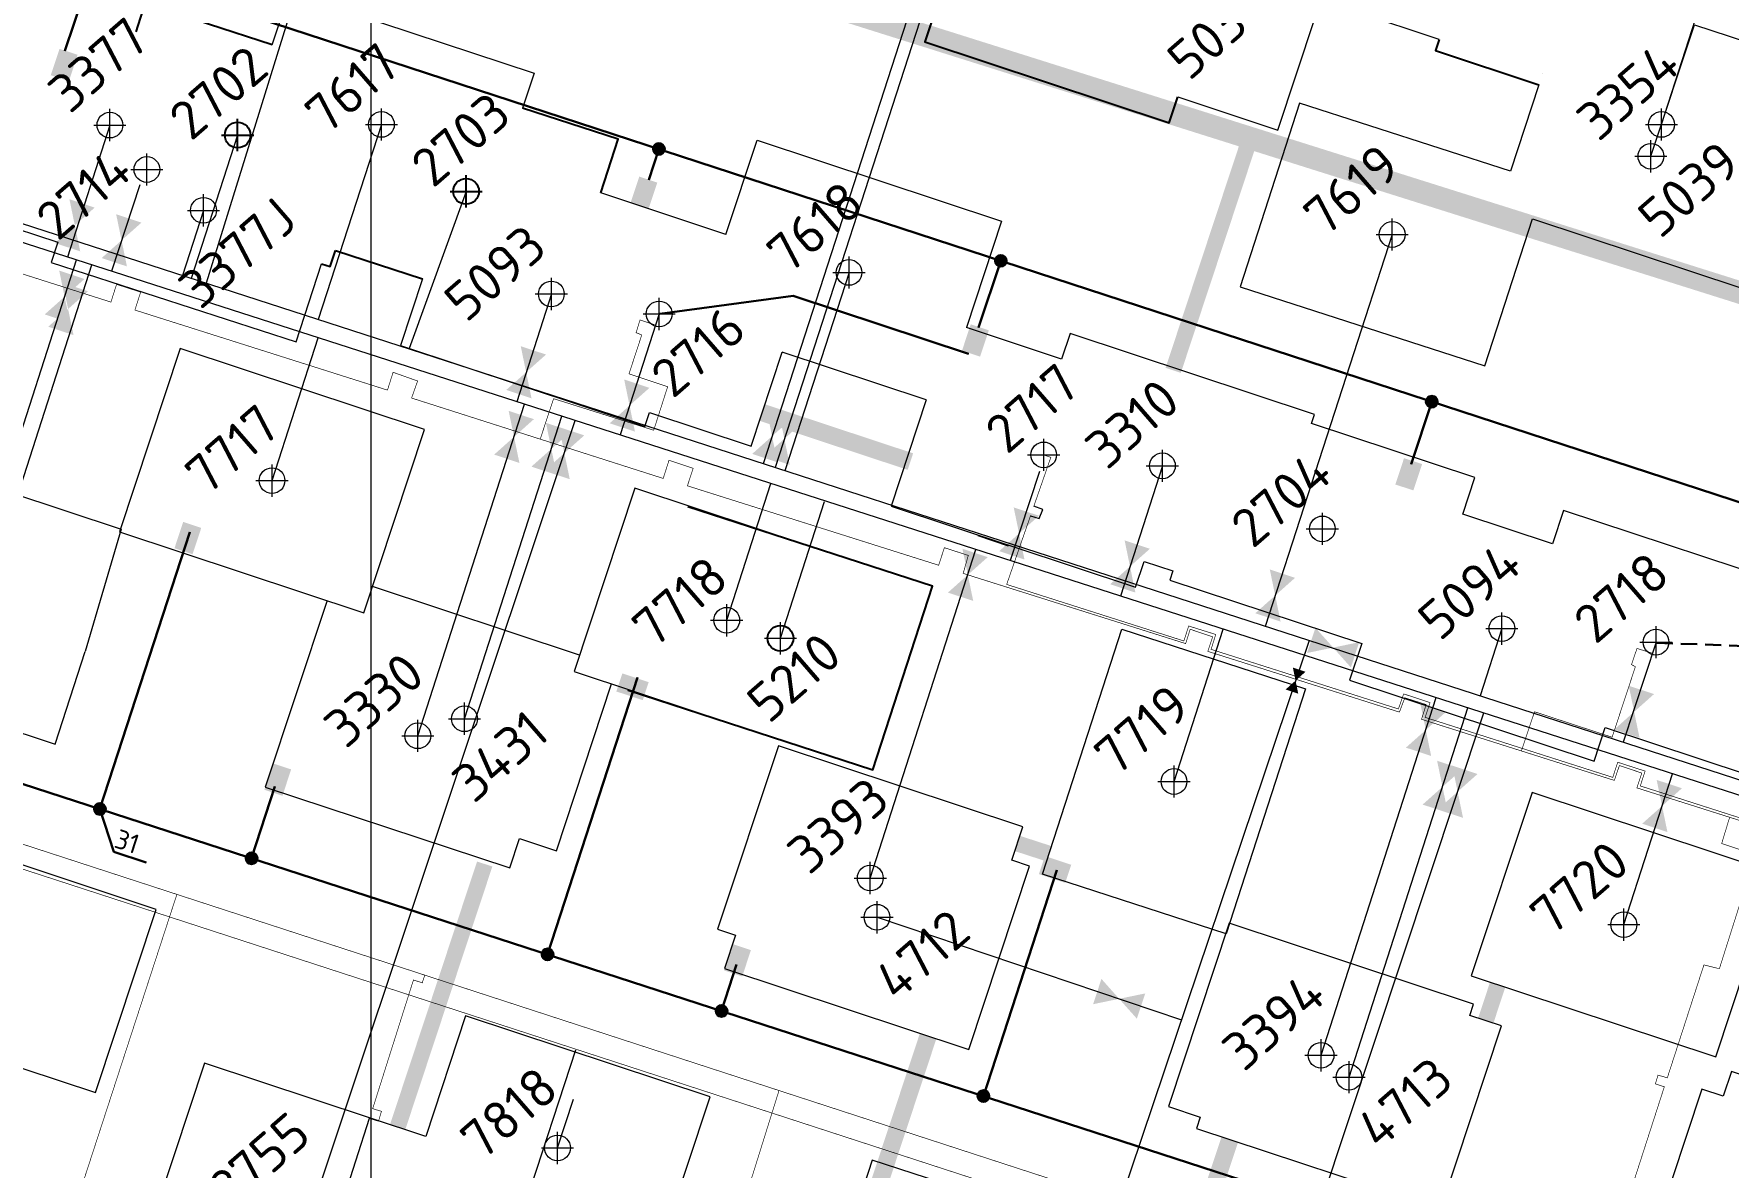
# Model space of a CAD drawing. Header units: millimetres. Extents: x 519 to 9564855, y -810 to 5021775.
# Drawn here: x 9540897 to 9541423, y 4997138 to 4997490 of the extents above; entities that cross this region are included whole.
import ezdxf

# ---------------------------------------------------------------- set-up
doc = ezdxf.new("R2010")
doc.units = ezdxf.units.MM
doc.header["$LTSCALE"] = 2
doc.header["$MEASUREMENT"] = 0
doc.header["$PDMODE"] = 2
doc.header["$PDSIZE"] = 5
doc.linetypes.add('92051501$0$DASHED', pattern=[0.75, 0.5, -0.25])
doc.linetypes.add('Punctir', pattern=[0.32, 0.16, -0.16])
for name, color, linetype, lineweight in [('200 скв. на 2010 год', 61, 'Continuous', 0), ('WELLS(drilled after 2000y)', 6, 'Continuous', 40), ('Скважины на 2022 год', 60, 'Continuous', 13), ('Электро', 1, 'Continuous', 30), ('Электроснаб', 1, 'Continuous', 18), ('Электроснабжене', 1, 'Continuous', 18)]:
    doc.layers.add(name, color=color, linetype=linetype, lineweight=lineweight)
for name, color, linetype in [('42 доп. скв. на 2009 год', 96, 'Continuous'), ('Existing roads', 41, 'Continuous'), ('GRID_PULKOVO', 7, 'Continuous'), ('new 100 wells', 131, 'Continuous'), ('OilColl&Flowlines', 3, 'Continuous'), ('Stage 12 wells.Text&Frame', 52, 'Continuous'), ('Stage8 wlls text', 7, 'Continuous'), ('Wels of 13phase', 200, 'Continuous'), ('Скважины  2018 года', 7, 'Continuous'), ('Скважины 2017г', 221, 'Continuous'), ('Скважины 2019г.', 241, 'Continuous'), ('Скважины на 2015 год', 7, 'Continuous'), ('Скважины на 2016 год.', 40, 'Continuous'), ('Скважины на 2025 год _ОСМОТР', 5, 'Continuous'), ('утвержд. 2016', 40, 'Continuous')]:
    doc.layers.add(name, color=color, linetype=linetype)
doc.styles.add('Elect', font='isocpeur.ttf')
doc.styles.get("Standard").update_dxf_attribs({"font": 'isocpeur.ttf', "width": 0.5})

msp = doc.modelspace()

# ---------------------------------------------------------------- hatches: boundary and pattern name
at = {"layer": 'Электро'}
for points in [[(9540901.94403, 4997477.10445), (9540907.55626, 4997475.24747), (9540910.26349, 4997483.42933), (9540904.65126, 4997485.28631)], [(9541185.12184, 4997391.49167), (9541190.73408, 4997389.63468), (9541193.44131, 4997397.81654), (9541187.82907, 4997399.67353)], [(9541319.78656, 4997349.90421), (9541325.39879, 4997348.04723), (9541328.10602, 4997356.22909), (9541322.49379, 4997358.08607)], [(9540940.37613, 4997330.08062), (9540945.98836, 4997328.22364), (9540948.69559, 4997336.40549), (9540943.08335, 4997338.26248)], [(9541085.89315, 4997282.86201), (9541087.75013, 4997288.47424), (9541079.56828, 4997291.18147), (9541077.71129, 4997285.56924)], [(9540968.32069, 4997255.03078), (9540973.93292, 4997253.17379), (9540976.64015, 4997261.35565), (9540971.02792, 4997263.21264)], [(9541217.20528, 4997226.08934), (9541219.06226, 4997231.70157), (9541210.8804, 4997234.4088), (9541209.02342, 4997228.79657)], [(9541111.20062, 4997198.8638), (9541116.81285, 4997197.00682), (9541119.52008, 4997205.18868), (9541113.90785, 4997207.04566)]]:
    msp.add_hatch(color=256, dxfattribs=at).paths.add_polyline_path(points)
h = msp.add_hatch(color=256, dxfattribs=at)
edge = h.paths.add_edge_path()
edge.add_arc((9541090.91227, 4997454.15808), 1.80448, 0, 360)
at = {"layer": 'Электро', "ltscale": 25}
msp.add_hatch(color=256, dxfattribs=at).paths.add_polyline_path([(9541082.10298, 4997437.39944), (9541087.71521, 4997435.54245), (9541090.42244, 4997443.72431), (9541084.81021, 4997445.5813)])
at = {"layer": 'Электро'}
h = msp.add_hatch(color=256, dxfattribs=at)
edge = h.paths.add_edge_path()
edge.add_arc((9541197.17639, 4997419.41218), 1.80448, 0, 360)
h = msp.add_hatch(color=256, dxfattribs=at)
edge = h.paths.add_edge_path()
edge.add_arc((9541331.10763, 4997375.61977), 1.80448, 0, 360)
h = msp.add_hatch(color=256, dxfattribs=at)
edge = h.paths.add_edge_path()
edge.add_arc((9540917.1944, 4997249.05306), 1.80448, 0, 360)
h = msp.add_hatch(color=256, dxfattribs=at)
edge = h.paths.add_edge_path()
edge.add_arc((9540964.33809, 4997233.73515), 1.80448, 0, 360)
h = msp.add_hatch(color=256, dxfattribs=at)
edge = h.paths.add_edge_path()
edge.add_arc((9541056.31703, 4997203.84938), 1.80448, 0, 360)
h = msp.add_hatch(color=256, dxfattribs=at)
edge = h.paths.add_edge_path()
edge.add_arc((9541110.38375, 4997186.28204), 1.80448, 0, 360)
h = msp.add_hatch(color=256, dxfattribs=at)
edge = h.paths.add_edge_path()
edge.add_arc((9541191.77504, 4997159.83641), 1.80448, 0, 360)
at = {"layer": 'Электроснаб', "lineweight": 0}
for points in [[(9540901.94403, 4997477.10445), (9540907.55626, 4997475.24747), (9540910.26349, 4997483.42933), (9540904.65126, 4997485.28631)], [(9541185.12184, 4997391.49167), (9541190.73408, 4997389.63468), (9541193.44131, 4997397.81654), (9541187.82907, 4997399.67353)], [(9541319.78656, 4997349.90421), (9541325.39879, 4997348.04723), (9541328.10602, 4997356.22909), (9541322.49379, 4997358.08607)], [(9540940.37613, 4997330.08062), (9540945.98836, 4997328.22364), (9540948.69559, 4997336.40549), (9540943.08335, 4997338.26248)], [(9541085.89315, 4997282.86201), (9541087.75013, 4997288.47424), (9541079.56828, 4997291.18147), (9541077.71129, 4997285.56924)], [(9540968.32069, 4997255.03078), (9540973.93292, 4997253.17379), (9540976.64015, 4997261.35565), (9540971.02792, 4997263.21264)], [(9541217.20528, 4997226.08934), (9541219.06226, 4997231.70157), (9541210.8804, 4997234.4088), (9541209.02342, 4997228.79657)], [(9541111.20062, 4997198.8638), (9541116.81285, 4997197.00682), (9541119.52008, 4997205.18868), (9541113.90785, 4997207.04566)]]:
    msp.add_hatch(color=1, dxfattribs=at).paths.add_polyline_path(points)
h = msp.add_hatch(color=1, dxfattribs=at)
edge = h.paths.add_edge_path()
edge.add_arc((9541090.91227, 4997454.15808), 1.80448, 0, 360)
at = {"layer": 'Электроснаб', "lineweight": 0, "ltscale": 25}
msp.add_hatch(color=1, dxfattribs=at).paths.add_polyline_path([(9541082.10298, 4997437.39944), (9541087.71521, 4997435.54245), (9541090.42244, 4997443.72431), (9541084.81021, 4997445.5813)])
at = {"layer": 'Электроснаб', "lineweight": 0}
h = msp.add_hatch(color=1, dxfattribs=at)
edge = h.paths.add_edge_path()
edge.add_arc((9541197.17639, 4997419.41218), 1.80448, 0, 360)
h = msp.add_hatch(color=1, dxfattribs=at)
edge = h.paths.add_edge_path()
edge.add_arc((9541331.10763, 4997375.61977), 1.80448, 0, 360)
h = msp.add_hatch(color=1, dxfattribs=at)
edge = h.paths.add_edge_path()
edge.add_arc((9540917.1944, 4997249.05306), 1.80448, 0, 360)
h = msp.add_hatch(color=1, dxfattribs=at)
edge = h.paths.add_edge_path()
edge.add_arc((9540964.33809, 4997233.73515), 1.80448, 0, 360)
h = msp.add_hatch(color=1, dxfattribs=at)
edge = h.paths.add_edge_path()
edge.add_arc((9541056.31703, 4997203.84938), 1.80448, 0, 360)
h = msp.add_hatch(color=1, dxfattribs=at)
edge = h.paths.add_edge_path()
edge.add_arc((9541110.38375, 4997186.28204), 1.80448, 0, 360)
h = msp.add_hatch(color=1, dxfattribs=at)
edge = h.paths.add_edge_path()
edge.add_arc((9541191.77504, 4997159.83641), 1.80448, 0, 360)
at = {"layer": 'Электроснабжене', "lineweight": 0}
for points in [[(9540901.94403, 4997477.10445), (9540907.55626, 4997475.24747), (9540910.26349, 4997483.42933), (9540904.65126, 4997485.28631)], [(9541185.12184, 4997391.49167), (9541190.73408, 4997389.63468), (9541193.44131, 4997397.81654), (9541187.82907, 4997399.67353)], [(9541319.78656, 4997349.90421), (9541325.39879, 4997348.04723), (9541328.10602, 4997356.22909), (9541322.49379, 4997358.08607)], [(9540940.37613, 4997330.08062), (9540945.98836, 4997328.22364), (9540948.69559, 4997336.40549), (9540943.08335, 4997338.26248)], [(9541085.89315, 4997282.86201), (9541087.75013, 4997288.47424), (9541079.56828, 4997291.18147), (9541077.71129, 4997285.56924)], [(9540968.32069, 4997255.03078), (9540973.93292, 4997253.17379), (9540976.64015, 4997261.35565), (9540971.02792, 4997263.21264)], [(9541217.20528, 4997226.08934), (9541219.06226, 4997231.70157), (9541210.8804, 4997234.4088), (9541209.02342, 4997228.79657)], [(9541111.20062, 4997198.8638), (9541116.81285, 4997197.00682), (9541119.52008, 4997205.18868), (9541113.90785, 4997207.04566)]]:
    msp.add_hatch(color=1, dxfattribs=at).paths.add_polyline_path(points)
h = msp.add_hatch(color=1, dxfattribs=at)
edge = h.paths.add_edge_path()
edge.add_arc((9541090.91227, 4997454.15808), 1.80448, 0, 360)
at = {"layer": 'Электроснабжене', "lineweight": 0, "ltscale": 25}
msp.add_hatch(color=1, dxfattribs=at).paths.add_polyline_path([(9541082.10298, 4997437.39944), (9541087.71521, 4997435.54245), (9541090.42244, 4997443.72431), (9541084.81021, 4997445.5813)])
at = {"layer": 'Электроснабжене', "lineweight": 0}
h = msp.add_hatch(color=1, dxfattribs=at)
edge = h.paths.add_edge_path()
edge.add_arc((9541197.17639, 4997419.41218), 1.80448, 0, 360)
h = msp.add_hatch(color=1, dxfattribs=at)
edge = h.paths.add_edge_path()
edge.add_arc((9541331.10763, 4997375.61977), 1.80448, 0, 360)
h = msp.add_hatch(color=1, dxfattribs=at)
edge = h.paths.add_edge_path()
edge.add_arc((9540917.1944, 4997249.05306), 1.80448, 0, 360)
h = msp.add_hatch(color=1, dxfattribs=at)
edge = h.paths.add_edge_path()
edge.add_arc((9540964.33809, 4997233.73515), 1.80448, 0, 360)
h = msp.add_hatch(color=1, dxfattribs=at)
edge = h.paths.add_edge_path()
edge.add_arc((9541056.31703, 4997203.84938), 1.80448, 0, 360)
h = msp.add_hatch(color=1, dxfattribs=at)
edge = h.paths.add_edge_path()
edge.add_arc((9541110.38375, 4997186.28204), 1.80448, 0, 360)
h = msp.add_hatch(color=1, dxfattribs=at)
edge = h.paths.add_edge_path()
edge.add_arc((9541191.77504, 4997159.83641), 1.80448, 0, 360)

# ---------------------------------------------------------------- linework, layer by layer
at = {"color": 6, "lineweight": 0}
for p, q in [((9541210.202, 4997342.135), (9541207.428, 4997343.139)), ((9541206.403, 4997340.16), (9541209.131, 4997339.323)), ((9541209.131, 4997339.323), (9541210.202, 4997342.135)), ((9541000.92, 4997152.882), (9540991.233, 4997122.847)), ((9541003.802, 4997152.142), (9541000.92, 4997152.882))]:
    msp.add_line(p, q, dxfattribs=at)
at = {"layer": '200 скв. на 2010 год', "color": 0, "linetype": 'ByBlock', "lineweight": 0}
for points in [[(9541066.27815, 4997296.87388), (9541001.92944, 4997318.16569)], [(9541047.57402, 4997239.83836), (9541059.06255, 4997236.03701), (9541076.23687, 4997287.94152)], [(9541018.45976, 4997147.31214), (9540949.71499, 4997170.07876), (9540930.85956, 4997113.09336), (9540936.53764, 4997111.21459)]]:
    msp.add_lwpolyline(points, dxfattribs=at)
msp.add_circle((9541030.5, 4997277.1), 4, dxfattribs=at)
msp.add_point((9541030.5, 4997277.1), dxfattribs=at)
at = {"layer": '42 доп. скв. на 2009 год', "color": 0, "linetype": 'ByBlock', "lineweight": 0}
for points in [[(9541293.72525, 4997368.82881), (9541294.66621, 4997371.67262), (9541218.68569, 4997396.8132), (9541216.05841, 4997388.87298)], [(9541241.68982, 4997325.97724), (9541250.62299, 4997323.02141)], [(9540987.77834, 4997313.84169), (9540968.58202, 4997255.87759), (9541044.56255, 4997230.73701), (9541047.57402, 4997239.83836)]]:
    msp.add_lwpolyline(points, dxfattribs=at)
for centre in [(9540920.3, 4997461.6), (9541247.4, 4997355.7), (9541016, 4997271.8)]:
    msp.add_circle(centre, 4, dxfattribs=at)
for p in [(9540920.3, 4997461.6), (9541247.4, 4997355.7), (9541016, 4997271.8)]:
    msp.add_point(p, dxfattribs=at)
at = {"layer": 'Existing roads', "lineweight": 0}
msp.add_line((9541190.00698, 4997334.00775), (9541199.503, 4997330.86569), dxfattribs=at)
at = {"layer": 'Existing roads', "color": 3, "linetype": 'ByBlock', "lineweight": 0, "ltscale": 80}
for p, q in [((9541352.9, 4997305.1), (9541346.1222, 4997284.17744)), ((9541400.8, 4997300.9), (9541390.55257, 4997269.78435)), ((9541158.7, 4997215.4), (9541253.27893, 4997183.54494))]:
    msp.add_line(p, q, dxfattribs=at)
at = {"layer": 'Existing roads', "lineweight": 0, "flags": 128}
for points, const_width in [([(9539565.39469, 4997994.43913), (9539781.43469, 4997928.03913), (9540419.33469, 4997727.26913), (9541536.98469, 4997374.84913), (9541686.09469, 4997327.92913), (9543001.21469, 4996911.42913)], 7), ([(9541250.75578, 4997385.36944), (9541273.95338, 4997455.46764)], 5), ([(9541036.78351, 4997231.94845), (9541009.74022, 4997150.2175)], 5)]:
    msp.add_lwpolyline(points, dxfattribs=dict(at, const_width=const_width))
at = {"layer": 'Existing roads', "lineweight": 0, "const_width": 5.4}
for points in [[(9541122.98121, 4997372.26901), (9541169.07257, 4997357.01822)], [(9541147.87648, 4997097.84349), (9541174.60366, 4997178.52561)], [(9541241.25572, 4997064.57974), (9541268.34276, 4997146.34941)]]:
    msp.add_lwpolyline(points, dxfattribs=at)
at = {"layer": 'Existing roads', "linetype": 'ByBlock', "lineweight": 0, "ltscale": 5, "const_width": 5}
msp.add_lwpolyline([(9541202.30239, 4997238.33749), (9541212.15824, 4997235.13551)], dxfattribs=at)
at = {"layer": 'Existing roads', "color": 8, "linetype": 'ByBlock', "lineweight": 0, "ltscale": 5, "const_width": 5}
msp.add_lwpolyline([(9541347.88325, 4997183.25522), (9541351.60049, 4997194.47957)], dxfattribs=at)
at = {"layer": 'GRID_PULKOVO', "lineweight": 0}
msp.add_line((9541001.44641, 5010000), (9541001.44642, 4991999.03796), dxfattribs=at)
at = {"layer": 'new 100 wells', "color": 0, "linetype": 'ByBlock', "lineweight": 0}
for points in [[(9541111.76821, 4997427.64033), (9541072.86966, 4997440.51116)], [(9541087.99975, 4997372.28057), (9541119.56255, 4997361.83701), (9541129.23179, 4997391.05967)], [(9541385.0071, 4997274.34725), (9541429.16255, 4997259.73701), (9541448.01798, 4997316.72241), (9541372.03745, 4997341.86299), (9541368.5929, 4997331.45275)]]:
    msp.add_lwpolyline(points, dxfattribs=at)
for centre in [(9541091, 4997402.9), (9541400.8, 4997300.9)]:
    msp.add_circle(centre, 4, dxfattribs=at)
for p in [(9541091, 4997402.9), (9541400.8, 4997300.9)]:
    msp.add_point(p, dxfattribs=at)
at = {"layer": 'OilColl&Flowlines', "color": 3, "linetype": 'ByBlock', "lineweight": 0, "ltscale": 5}
for p, q in [((9541006.26361, 4997593.03724), (9540950.17851, 4997412.44226)), ((9541179.16005, 4997528.74189), (9541123.31579, 4997356.35494)), ((9541181.63898, 4997523.79066), (9541127.01089, 4997355.15792)), ((9541402.5, 4997461.8), (9541421.90093, 4997522.16479)), ((9541399.2, 4997451.9), (9541412.70769, 4997492.72331)), ((9541412.70769, 4997492.72331), (9541505.89298, 4997462.38352, 0)), ((9540882.5, 4997318.1), (9540914.69868, 4997418.13223)), ((9541156.6, 4997227.6), (9541189.4613, 4997329.69081)), ((9541296.7, 4997172.5), (9541332.47916, 4997283.65579))]:
    msp.add_line(p, q, dxfattribs=at)
at = {"layer": 'OilColl&Flowlines', "linetype": 'ByBlock', "lineweight": 0}
for p, q in [((9540569.55752, 4997535.74333), (9541432.18776, 4997256.29675)), ((9541492.01427, 4997232.30414), (9540567.60901, 4997529.8545)), ((9540980.8, 4997117.6), (9541064.91872, 4997369.77895)), ((9541292.99202, 4997301.45465), (9541134.57342, 4996831.10357, 0)), ((9541273.26214, 4997055.95467), (9541347.27211, 4997278.89419))]:
    msp.add_line(p, q, dxfattribs=at)
at = {"layer": 'OilColl&Flowlines', "color": 3, "lineweight": 0, "ltscale": 40}
msp.add_line((9540920.3, 4997461.6), (9540907.09615, 4997420.57935), dxfattribs=at)
at = {"layer": 'OilColl&Flowlines', "color": 3, "linetype": 'ByBlock', "lineweight": 0, "ltscale": 50}
for p, q in [((9540960, 4997458.5), (9540945.56398, 4997413.93712)), ((9541004.7, 4997461.8), (9540985.05111, 4997401.14538)), ((9540949.4, 4997435.1), (9540942.83114, 4997414.82242)), ((9541150, 4997415.8), (9541130.03755, 4997354.17744))]:
    msp.add_line(p, q, dxfattribs=at)
at = {"layer": 'OilColl&Flowlines', "color": 3, "lineweight": 0}
for p, q in [((9540929.64404, 4997443.04618), (9540920.75539, 4997416.18267)), ((9541091, 4997402.9), (9541078.86206, 4997365.29082))]:
    msp.add_line(p, q, dxfattribs=at)
at = {"layer": 'OilColl&Flowlines', "color": 3, "linetype": 'ByBlock', "lineweight": 0, "ltscale": 80}
for p, q in [((9541031, 4997441), (9541013.27196, 4997392.18754)), ((9541057.5, 4997409.1), (9541046.72794, 4997375.63425))]:
    msp.add_line(p, q, dxfattribs=at)
at = {"layer": 'OilColl&Flowlines', "lineweight": 0, "ltscale": 40}
for p, q in [((9540874.7, 4997310.3), (9540909.90593, 4997419.67493)), ((9541016, 4997271.8), (9541049.16951, 4997374.84835)), ((9541030.5, 4997277.1), (9541060.76241, 4997371.11679)), ((9541247.4, 4997355.7), (9541234.37467, 4997315.23396)), ((9541305.4, 4997165.7), (9541342.3457, 4997280.47991))]:
    msp.add_line(p, q, dxfattribs=at)
at = {"layer": 'OilColl&Flowlines', "lineweight": 0}
msp.add_line((9541209.21864, 4997353.95457), (9541200.07906, 4997326.27313), dxfattribs=at)
at = {"layer": 'OilColl&Flowlines', "color": 3, "linetype": 'ByBlock', "lineweight": 0, "ltscale": 80, "const_width": 0.2}
msp.add_lwpolyline([(9539539.87646, 4997670.99581), (9541231.90634, 4997120.08886)], dxfattribs=at)
at = {"layer": 'OilColl&Flowlines', "lineweight": 0}
for points in [[(9540915.58511, 4997435.95473), (9540909.40508, 4997430.45016), (9540907.728, 4997438.5545)], [(9540930.10936, 4997431.27962), (9540923.92934, 4997425.77505), (9540922.25225, 4997433.87939)], [(9540911.08216, 4997422.34582), (9540903.22506, 4997424.9456), (9540909.40508, 4997430.45016)], [(9540925.60642, 4997417.67071), (9540917.74931, 4997420.27049), (9540923.92934, 4997425.77505)], [(9540912.41366, 4997413.76631), (9540906.23363, 4997408.26174), (9540904.55655, 4997416.36608)], [(9540912.41366, 4997413.76631), (9540906.23363, 4997408.26174), (9540904.55655, 4997416.36608)], [(9540913.50327, 4997409.93777), (9540907.32325, 4997404.43321), (9540905.64617, 4997412.53755)], [(9540907.91072, 4997400.1574), (9540900.05361, 4997402.75718), (9540906.23363, 4997408.26174)], [(9540907.91072, 4997400.1574), (9540900.05361, 4997402.75718), (9540906.23363, 4997408.26174)], [(9540909.00033, 4997396.32887), (9540901.14323, 4997398.92864), (9540907.32325, 4997404.43321)], [(9541055.84282, 4997390.28091), (9541049.6628, 4997384.77634), (9541047.98571, 4997392.88068)], [(9541051.33988, 4997376.672), (9541043.48277, 4997379.27178), (9541049.6628, 4997384.77634)], [(9541087.98403, 4997379.9352), (9541081.804, 4997374.43063), (9541080.12692, 4997382.53497)], [(9541083.48109, 4997366.32629), (9541075.62398, 4997368.92607), (9541081.804, 4997374.43063)], [(9541052.07918, 4997370.19285), (9541045.89916, 4997364.68829), (9541044.22208, 4997372.79263)], [(9541063.67208, 4997366.4613), (9541057.49206, 4997360.95673), (9541055.81497, 4997369.06107)], [(9541132.26461, 4997370.40657), (9541126.08459, 4997364.902), (9541124.4075, 4997373.00634)], [(9541136.08814, 4997369.60601), (9541129.90812, 4997364.10144), (9541128.23103, 4997372.20578)], [(9541047.57624, 4997356.58395), (9541039.71914, 4997359.18372), (9541045.89916, 4997364.68829)], [(9541067.72118, 4997365.15796), (9541061.54116, 4997359.65339), (9541059.86408, 4997367.75773)], [(9541127.76167, 4997356.79766), (9541119.90456, 4997359.39744), (9541126.08459, 4997364.902)], [(9541131.5852, 4997355.9971), (9541123.72809, 4997358.59688), (9541129.90812, 4997364.10144)], [(9541059.16914, 4997352.85239), (9541051.31203, 4997355.45216), (9541057.49206, 4997360.95673)], [(9541063.21824, 4997351.54905), (9541055.36114, 4997354.14883), (9541061.54116, 4997359.65339)], [(9541209.03421, 4997340.18285), (9541202.85419, 4997334.67829), (9541201.1771, 4997342.78263)], [(9541204.53127, 4997326.57395), (9541196.67416, 4997329.17372), (9541202.85419, 4997334.67829)], [(9541243.50842, 4997329.91494), (9541237.3284, 4997324.41038), (9541235.65132, 4997332.51472)], [(9541193.10559, 4997327.31758), (9541186.92557, 4997321.81301), (9541185.24849, 4997329.91735)], [(9541188.60265, 4997313.70867), (9541180.74554, 4997316.30844), (9541186.92557, 4997321.81301)], [(9541239.00548, 4997316.30604), (9541231.14838, 4997318.90581), (9541237.3284, 4997324.41038)], [(9541288.62985, 4997320.89436), (9541282.44983, 4997315.3898), (9541280.77275, 4997323.49414)], [(9541284.12691, 4997307.28546), (9541276.26981, 4997309.88523), (9541282.44983, 4997315.3898)], [(9541400.18016, 4997284.75796), (9541394.00014, 4997279.2534), (9541392.32305, 4997287.35774)], [(9541335.42815, 4997279.12243), (9541329.24812, 4997273.61787), (9541327.57104, 4997281.72221)], [(9541395.67722, 4997271.14906), (9541387.82011, 4997273.74883), (9541394.00014, 4997279.2534)], [(9541330.92521, 4997265.51353), (9541323.0681, 4997268.1133), (9541329.24812, 4997273.61787)], [(9541408.85232, 4997255.48844), (9541402.67229, 4997249.98388), (9541400.99521, 4997258.08822)], [(9541404.34938, 4997241.87954), (9541396.49227, 4997244.47931), (9541402.67229, 4997249.98388)]]:
    msp.add_solid(points, dxfattribs=at)
at = {"layer": 'OilColl&Flowlines', "linetype": 'ByBlock', "lineweight": 0}
for points in [[(9541294.95569, 4997305.38819), (9541300.46026, 4997299.20817), (9541292.35592, 4997297.53109)], [(9541308.5646, 4997300.88525), (9541305.96483, 4997293.02815), (9541300.46026, 4997299.20817)], [(9541291.86771, 4997291.69446), (9541288.7777, 4997288.94217), (9541287.93916, 4997292.99434)], [(9541289.61624, 4997284.89), (9541285.68769, 4997286.18989), (9541288.7777, 4997288.94217)], [(9541340.62382, 4997261.43546), (9541334.44379, 4997255.93089), (9541332.76671, 4997264.03523)], [(9541345.32643, 4997259.92177), (9541339.1464, 4997254.4172), (9541337.46932, 4997262.52154)], [(9541336.12087, 4997247.82655), (9541328.26377, 4997250.42633), (9541334.44379, 4997255.93089)], [(9541340.82349, 4997246.31286), (9541332.96638, 4997248.91264), (9541339.1464, 4997254.4172)], [(9541225.85153, 4997188.37604), (9541228.45131, 4997196.23315), (9541233.95587, 4997190.05312)], [(9541239.46044, 4997183.8731), (9541233.95587, 4997190.05312), (9541242.06021, 4997191.73021)]]:
    msp.add_solid(points, dxfattribs=at)
at = {"layer": 'Stage 12 wells.Text&Frame', "color": 0, "linetype": 'ByBlock', "lineweight": 0}
for points in [[(9541252.15644, 4997470.32946), (9541283.26255, 4997460.03701), (9541294.84421, 4997495.03943), (9541294.68715, 4997495.0914)], [(9541364.42918, 4997474.13286), (9541355.52267, 4997447.26269)], [(9541362.40654, 4997432.46213), (9541427.76255, 4997410.83701), (9541431.04067, 4997420.74425)], [(9541017.45444, 4997413.8476), (9541010.58202, 4997393.07759), (9541086.56255, 4997367.93701), (9541087.99975, 4997372.28057)], [(9540850.84156, 4997349.80648), (9540846.13745, 4997351.36299), (9540827.28202, 4997294.37759), (9540903.26255, 4997269.23701), (9540912.60317, 4997297.98451)], [(9541368.5929, 4997331.45275), (9541340.75917, 4997340.66243)], [(9541309.34083, 4997300.43757), (9541305.58202, 4997289.07759), (9541381.56255, 4997263.93701), (9541385.0071, 4997274.34725)], [(9541114.71321, 4997209.84742), (9541111.28202, 4997199.47759), (9541187.26255, 4997174.33701), (9541206.11798, 4997231.32241), (9541200.58679, 4997233.15258)], [(9541259.15148, 4997153.31197), (9541257.98202, 4997149.77759), (9541333.96255, 4997124.63701), (9541352.81798, 4997181.62241), (9541342.94852, 4997184.88803)], [(9541421.68934, 4997159.762), (9541415.03745, 4997161.96299), (9541396.18202, 4997104.97759), (9541472.16255, 4997079.83701), (9541474.71066, 4997087.538)]]:
    msp.add_lwpolyline(points, dxfattribs=at)
msp.add_lwpolyline([(9541365.56449, 4997477.55798), (9541365.56449, 4997477.55798)], close=True, dxfattribs=at)
for centre in [(9541399.2, 4997451.9), (9541057.5, 4997409.1), (9541352.9, 4997305.1), (9541158.7, 4997215.4), (9541305.4, 4997165.7)]:
    msp.add_circle(centre, 4, dxfattribs=at)
for p in [(9541399.2, 4997451.9), (9541057.5, 4997409.1), (9541352.9, 4997305.1), (9541158.7, 4997215.4), (9541305.4, 4997165.7)]:
    msp.add_point(p, dxfattribs=at)
at = {"layer": 'Stage8 wlls text', "color": 0, "linetype": 'ByBlock', "lineweight": 0}
for points in [[(9541340.75917, 4997340.66243), (9541344.51798, 4997352.02241), (9541293.72525, 4997368.82881)], [(9541250.62299, 4997323.02141), (9541249.68202, 4997320.1776), (9541309.34083, 4997300.43758)]]:
    msp.add_lwpolyline(points, dxfattribs=at)
msp.add_circle((9541297.1, 4997336.1), 4, dxfattribs=at)
msp.add_point((9541297.1, 4997336.1), dxfattribs=at)
at = {"layer": 'WELLS(drilled after 2000y)', "color": 6, "linetype": 'ByBlock', "lineweight": 0, "ltscale": 50, "const_width": 0.2, "elevation": -24.66909}
for points in [[(9541565.48321, 4997096.91561), (9541525.49603, 4997108.79872), (9541502.75177, 4997039.54504), (9539622.71893, 4997652.00911)], [(9541128.24419, 4997161.54952), (9541103.45563, 4997082.21189)]]:
    msp.add_lwpolyline(points, dxfattribs=at)
at = {"layer": 'WELLS(drilled after 2000y)', "color": 0, "linetype": 'ByBlock', "lineweight": 0}
for points in [[(9540887.44479, 4997440.73144), (9540884.48723, 4997431.62899), (9540904.13902, 4997425.24373), (9540904.13902, 4997425.24373)], [(9541216.05841, 4997388.87298), (9541186.47839, 4997398.66048)], [(9541174.02161, 4997376.23953), (9541163.08202, 4997343.1776), (9541239.06254, 4997318.03702), (9541241.68982, 4997325.97724)]]:
    msp.add_lwpolyline(points, dxfattribs=at)
at = {"layer": 'WELLS(drilled after 2000y)', "color": 6, "lineweight": 0, "const_width": 0.2}
for points in [[(9541454.70678, 4997236.64139), (9541394.861, 4997255.601), (9541396.37517, 4997260.21035), (9541389.41595, 4997262.56204), (9541387.85, 4997257.928), (9541327.91741, 4997276.92773), (9541329.36829, 4997281.49295), (9541322.729, 4997283.603), (9541321.059, 4997279.153), (9541261.509, 4997298.037), (9541263.00979, 4997302.53804), (9541256.02806, 4997304.90556), (9541254.62167, 4997300.44912), (9541185.487, 4997322.267), (9541187.08, 4997327.849), (9541179.641, 4997330.252), (9541177.859, 4997324.801), (9541099.779, 4997349.486), (9541101.57583, 4997354.93127), (9541094.055, 4997357.413), (9541092.26126, 4997351.77716), (9541014.059, 4997376.767), (9541015.93257, 4997382.06541), (9541008.318, 4997384.758), (9541006.56496, 4997379.22834), (9540928.08379, 4997404.1088), (9540929.85, 4997409.68), (9540922.377, 4997412.1), (9540920.62674, 4997406.5814), (9540842.331, 4997431.517)], [(9541089.589, 4997399.539), (9541085.056, 4997401.04), (9541083.831, 4997397.08), (9541085.593, 4997396.371), (9541081.635, 4997384.301), (9541093.637, 4997380.282), (9541089.311, 4997366.761), (9541058.188, 4997376.572), (9541054.051, 4997364.044)], [(9541487.326, 4997226.891), (9541462.532, 4997234.98), (9541463.9487, 4997239.61389), (9541455.637, 4997242.155), (9541454.199, 4997237.513), (9541395.911, 4997256.216), (9541397.39844, 4997260.82914), (9541388.88303, 4997263.57481), (9541387.367, 4997258.873), (9541329.058, 4997277.514), (9541330.57258, 4997282.11545), (9541322.365, 4997284.817), (9541320.745, 4997280.131), (9541262.524, 4997298.669), (9541263.97104, 4997303.28344), (9541255.557, 4997305.922), (9541254.07153, 4997301.26659), (9541198.997, 4997318.84), (9541206.403, 4997340.16), (9541209.131, 4997339.323), (9541210.15492, 4997342.15204), (9541207.43673, 4997343.13584), (9541212.71498, 4997358.33058), (9541210.5, 4997359.1)], [(9541358.95719, 4997267.08755), (9541363.042, 4997279.269), (9541387.15, 4997271.346), (9541394.387, 4997293.273), (9541393.166, 4997293.922), (9541394.885, 4997298.937), (9541399.468, 4997297.523)], [(9541423.67694, 4997246.47189), (9541421.205, 4997238.319), (9541431.692, 4997234.796), (9541420.486, 4997199.407), (9541415.681, 4997200.599), (9541404.311, 4997165.508), (9541401.406, 4997166.323), (9541400.606, 4997163.614), (9541403.38147, 4997162.71842), (9541393.542, 4997132.225)], [(9541018.14768, 4997197.416), (9541017.39216, 4997195.03134), (9541014.63906, 4997195.9036), (9541001.968, 4997155.91), (9541004.69707, 4997155.07801), (9541003.76334, 4997152.01518), (9541000.92, 4997152.882), (9540991.233, 4997122.847), (9540984.417, 4997124.777), (9540983.043, 4997120.172)]]:
    msp.add_lwpolyline(points, dxfattribs=at)
at = {"layer": 'WELLS(drilled after 2000y)', "color": 6, "linetype": 'ByBlock', "lineweight": 0, "ltscale": 50, "const_width": 0.2}
msp.add_lwpolyline([(9540844.39692, 4996925.60877), (9540941.11419, 4997222.49417)], dxfattribs=at)
at = {"layer": 'WELLS(drilled after 2000y)', "color": 0, "linetype": 'ByBlock', "lineweight": 0}
for centre in [(9540931.8, 4997447.8), (9541210.5, 4997359.1)]:
    msp.add_circle(centre, 4, dxfattribs=at)
for p in [(9540931.8, 4997447.8), (9541210.5, 4997359.1)]:
    msp.add_point(p, dxfattribs=at)
at = {"layer": 'Wels of 13phase', "color": 0, "linetype": 'ByBlock', "lineweight": 0}
for points in [[(9540850.84156, 4997349.80648), (9540853.93745, 4997359.16299), (9540923.84173, 4997336.03293), (9540912.60317, 4997297.98451)], [(9541200.58679, 4997233.15258), (9541204.01798, 4997243.52241), (9541128.03745, 4997268.66299), (9541109.18202, 4997211.67759), (9541114.71321, 4997209.84742)], [(9541342.94852, 4997184.88803), (9541344.11798, 4997188.42241), (9541268.13745, 4997213.56299), (9541249.28202, 4997156.57759), (9541259.15148, 4997153.31197)], [(9541474.71066, 4997087.538), (9541481.36255, 4997085.33701), (9541500.21798, 4997142.32241), (9541424.23745, 4997167.46299), (9541421.68934, 4997159.762)]]:
    msp.add_lwpolyline(points, dxfattribs=at)
for centre in [(9541402.5, 4997461.8), (9541156.6, 4997227.6), (9541296.7, 4997172.5)]:
    msp.add_circle(centre, 4, dxfattribs=at)
for p in [(9541402.5, 4997461.8), (9541156.6, 4997227.6), (9541296.7, 4997172.5)]:
    msp.add_point(p, dxfattribs=at)
at = {"layer": 'Скважины  2018 года', "color": 3, "lineweight": 0, "ltscale": 50}
for p, q in [((9541318.8, 4997427.6), (9541279.34626, 4997305.80932)), ((9541390.8, 4997213.1), (9541405.90333, 4997260.02179))]:
    msp.add_line(p, q, dxfattribs=at)
at = {"layer": 'Скважины  2018 года', "color": 0, "linetype": 'ByBlock', "lineweight": 0}
for points in [[(9541355.52267, 4997447.26269), (9541289.95994, 4997468.44423), (9541271.51432, 4997411.34993), (9541347.64006, 4997386.75577), (9541362.40654, 4997432.46213)], [(9540871.14167, 4997175.68288), (9540915.79433, 4997160.90813), (9540934.69344, 4997217.85392), (9540858.76571, 4997243.05274), (9540844.8286, 4997201.05818)]]:
    msp.add_lwpolyline(points, dxfattribs=at)
msp.add_lwpolyline([(9541343.39664, 4997197.19649), (9541419.34031, 4997172.04576), (9541438.20336, 4997229.00351), (9541362.25969, 4997254.15424)], close=True, dxfattribs=at)
for centre in [(9541318.8, 4997427.6), (9541390.8, 4997213.1)]:
    msp.add_circle(centre, 4, dxfattribs=at)
msp.add_point((9541318.8, 4997427.6), dxfattribs=at)
at = {"layer": 'Скважины 2017г', "color": 0, "linetype": 'ByBlock', "lineweight": 0}
for points in [[(9541333.39367, 4997488.20297), (9541307.78202, 4997496.67759), (9541326.63745, 4997553.66299), (9541402.61798, 4997528.52241), (9541401.47145, 4997525.05732)], [(9540970.73816, 4997486.54508), (9540976.13745, 4997502.86299), (9541052.11798, 4997477.72241), (9541048.51792, 4997466.8422)], [(9541365.56457, 4997477.55796), (9541365.56449, 4997477.55798)], [(9541111.76821, 4997427.64033), (9541121.43745, 4997456.86299), (9541197.41798, 4997431.72241), (9541186.47839, 4997398.66048)], [(9541174.02161, 4997376.23953), (9541129.23179, 4997391.05967)]]:
    msp.add_lwpolyline(points, dxfattribs=at)
for centre in [(9541004.7, 4997461.8), (9541150, 4997415.8)]:
    msp.add_circle(centre, 4, dxfattribs=at)
for p in [(9541004.7, 4997461.8), (9541150, 4997415.8)]:
    msp.add_point(p, dxfattribs=at)
at = {"layer": 'Скважины 2019г.', "color": 3, "linetype": 'ByBlock', "lineweight": 0, "ltscale": 50}
msp.add_line((9541023.11944, 4997045.73693), (9541065.10112, 4997174.18884), dxfattribs=at)
at = {"layer": 'Скважины 2019г.', "color": 3, "linetype": 'Punctir', "lineweight": 0, "ltscale": 50}
msp.add_line((9541059.4, 4997143.7), (9541069.12681, 4997173.08582), dxfattribs=at)
at = {"layer": 'Скважины 2019г.', "color": 0, "linetype": 'ByBlock', "lineweight": 0}
msp.add_lwpolyline([(9541092.42595, 4997116.19033), (9541106.80336, 4997159.60351), (9541030.85969, 4997184.75424), (9541018.45976, 4997147.31214)], dxfattribs=at)
msp.add_circle((9541059.4, 4997143.7), 4, dxfattribs=at)
for p in [(9541390.8, 4997213.1), (9541059.4, 4997143.7)]:
    msp.add_point(p, dxfattribs=at)
at = {"layer": 'Скважины на 2015 год', "color": 3, "linetype": 'ByBlock', "lineweight": 0, "ltscale": 5}
for p, q in [((9541112, 4997307.7), (9541125.68613, 4997350.21895)), ((9541128.7, 4997302.1), (9541142.38613, 4997344.61895)), ((9541251, 4997257.6), (9541266.24894, 4997304.97417))]:
    msp.add_line(p, q, dxfattribs=at)
at = {"layer": 'Скважины на 2015 год', "color": 0, "linetype": 'ByBlock', "lineweight": 0}
for points in [[(9541159.40336, 4997323.60351), (9541083.45969, 4997348.75424), (9541064.59664, 4997291.79649), (9541140.54031, 4997266.64576), (9541140.5563, 4997266.69404)], [(9541267.17131, 4997210.2835), (9541210.10727, 4997228.82254), (9541234.82599, 4997304.90792), (9541291.89002, 4997286.36888), (9541267.17131, 4997210.2835)]]:
    msp.add_lwpolyline(points, dxfattribs=at)
for centre in [(9541112, 4997307.7), (9541251, 4997257.6)]:
    msp.add_circle(centre, 4, dxfattribs=at)
for p in [(9541112, 4997307.7), (9541251, 4997257.6)]:
    msp.add_point(p, dxfattribs=at)
at = {"layer": 'Скважины на 2016 год.', "color": 0, "linetype": 'ByBlock', "lineweight": 0}
msp.add_lwpolyline([(9540923.29664, 4997335.19649), (9540999.24031, 4997310.04576), (9541018.10336, 4997367.00351), (9540942.15969, 4997392.15424)], close=True, dxfattribs=at)
msp.add_circle((9540970.7, 4997351.1), 4, dxfattribs=at)
msp.add_point((9540970.7, 4997351.1), dxfattribs=at)
at = {"layer": 'Скважины на 2022 год', "color": 0, "lineweight": 0}
msp.add_lwpolyline([(9541153.15914, 4997078.12678), (9541214.77175, 4997058.10762), (9541233.31277, 4997115.17102), (9541157.22825, 4997139.89238), (9541143.9842, 4997099.13137)], dxfattribs=at)
at = {"layer": 'Скважины на 2025 год _ОСМОТР', "color": 0, "linetype": 'ByBlock', "lineweight": -2}
for points in [[(9541187.99623, 4997530.98553), (9541173.5666, 4997487.50694), (9541249.49433, 4997462.30813), (9541252.15644, 4997470.32946)], [(9541333.39367, 4997488.20297), (9541332.2666, 4997484.80694), (9541364.42918, 4997474.13286)]]:
    msp.add_lwpolyline(points, dxfattribs=at)
at = {"layer": 'Скважины на 2025 год _ОСМОТР', "color": 0, "lineweight": -2}
for points in [[(9540970.73816, 4997486.54508), (9540931.19825, 4997499.39238), (9540928.32717, 4997490.55611)], [(9541072.86966, 4997440.51116), (9541078.28277, 4997457.17102), (9541048.51792, 4997466.8422)], [(9540986.05818, 4997418.47957), (9540988.74175, 4997417.60762), (9540990.37853, 4997422.6451)], [(9540990.37853, 4997422.6451), (9541017.45444, 4997413.8476)], [(9541081.45016, 4997286.215), (9541081.35723, 4997285.92898), (9541157.44175, 4997261.20762), (9541175.98277, 4997318.27102), (9541099.89825, 4997342.99238)]]:
    msp.add_lwpolyline(points, dxfattribs=at)
at = {"layer": 'Скважины на 2025 год _ОСМОТР', "color": 0, "linetype": 'ByBlock', "lineweight": 0}
msp.add_lwpolyline([(9540904.13902, 4997425.24373), (9540902.08723, 4997418.92898), (9540978.17175, 4997394.20762), (9540986.05818, 4997418.47957)], dxfattribs=at)
at = {"layer": 'Скважины на 2025 год _ОСМОТР', "color": 0, "lineweight": -2}
for centre in [(9540960, 4997458.5), (9541031, 4997441)]:
    msp.add_circle(centre, 4, dxfattribs=at)
at = {"layer": 'Скважины на 2025 год _ОСМОТР', "color": 0, "linetype": 'ByBlock', "lineweight": 0, "ltscale": 50}
msp.add_circle((9540949.4, 4997435.1), 4, dxfattribs=at)
at = {"layer": 'Скважины на 2025 год _ОСМОТР', "color": 0, "linetype": 'ByBlock', "lineweight": -2}
msp.add_circle((9541128.7, 4997302.1), 4, dxfattribs=at)
at = {"layer": 'Скважины на 2025 год _ОСМОТР', "color": 0}
msp.add_point((9540960, 4997458.5), dxfattribs=at)
at = {"layer": 'Скважины на 2025 год _ОСМОТР', "color": 0, "linetype": 'ByBlock', "lineweight": 0}
for p in [(9540960, 4997458.5), (9540949.4, 4997435.1), (9541128.7, 4997302.1)]:
    msp.add_point(p, dxfattribs=at)
at = {"layer": 'Скважины на 2025 год _ОСМОТР', "color": 0, "linetype": 'ByBlock', "lineweight": -2}
msp.add_point((9541031, 4997441), dxfattribs=at)
at = {"layer": 'утвержд. 2016', "color": 3, "linetype": 'ByBlock', "lineweight": 0, "ltscale": 40}
msp.add_line((9540970.7, 4997351.1), (9540984.99339, 4997395.50555), dxfattribs=at)
at = {"layer": 'Электро'}
for p, q in [((9540769.72942, 4997559.17741, 0), (9541472.77937, 4997329.2964, 0)), ((9540906.35234, 4997484.6816, 0), (9540915.29203, 4997511.58181, 0)), ((9541087.74782, 4997444.56349), (9541090.91227, 4997454.15808, 0)), ((9541190.27955, 4997398.66178, 0), (9541197.17639, 4997419.41218, 0)), ((9540945.15648, 4997335.1115, 0), (9540917.1944, 4997249.05306, 0)), ((9541485.17417, 4997064.50525, 0), (9540685.28204, 4997324.40596, 0)), ((9541084.27911, 4997289.90781, 0), (9541056.31703, 4997203.84938, 0)), ((9540971.57787, 4997256.01688), (9540964.33809, 4997233.73515)), ((9540917.1944, 4997249.05306, 0), (9540921.48748, 4997235.70222, 0)), ((9540921.48748, 4997235.70222, 0), (9540931.56894, 4997232.42656, 0)), ((9541214.59954, 4997230.083, 0), (9541191.77504, 4997159.83641, 0)), ((9541110.38375, 4997186.28204, 0), (9541115.08145, 4997200.74006, 0))]:
    msp.add_line(p, q, dxfattribs=at)
at = {"layer": 'Электро', "ltscale": 2}
for p, q in [((9541091.18214, 4997402.9316, 0), (9541132.6218, 4997408.5527, 0)), ((9541132.6218, 4997408.5527, 0), (9541187.11873, 4997390.52066, 0))]:
    msp.add_line(p, q, dxfattribs=at)
at = {"layer": 'Электро', "ltscale": 0.5}
msp.add_line((9541324.66024, 4997356.24006), (9541331.10763, 4997375.61977, 0), dxfattribs=at)
at = {"layer": 'Электро'}
for centre in [(9541090.91227, 4997454.15808, 0), (9541197.17639, 4997419.41218, 0), (9541331.10763, 4997375.61977, 0), (9540917.1944, 4997249.05306, 0), (9540964.33809, 4997233.73515), (9541056.31703, 4997203.84938, 0), (9541110.38375, 4997186.28204, 0), (9541191.77504, 4997159.83641, 0)]:
    msp.add_circle(centre, 1.80448, dxfattribs=at)
at = {"layer": 'Электроснаб', "color": 1, "linetype": 'ByBlock', "lineweight": 0}
msp.add_line((9540769.72942, 4997559.17741, 0), (9541472.77937, 4997329.2964, 0), dxfattribs=at)
at = {"layer": 'Электроснаб', "color": 1, "lineweight": 0}
for p, q in [((9540906.35234, 4997484.6816, 0), (9540915.29203, 4997511.58181, 0)), ((9541087.74782, 4997444.56349), (9541090.91227, 4997454.15808, 0)), ((9541190.27955, 4997398.66178, 0), (9541197.17639, 4997419.41218, 0)), ((9540945.15648, 4997335.1115, 0), (9540917.1944, 4997249.05306, 0)), ((9541485.17417, 4997064.50525, 0), (9540685.28204, 4997324.40596, 0)), ((9541084.27911, 4997289.90781, 0), (9541056.31703, 4997203.84938, 0)), ((9540971.57787, 4997256.01688), (9540964.33809, 4997233.73515)), ((9540917.1944, 4997249.05306, 0), (9540921.48748, 4997235.70222, 0)), ((9540921.48748, 4997235.70222, 0), (9540931.56894, 4997232.42656, 0)), ((9541214.59954, 4997230.083, 0), (9541191.77504, 4997159.83641, 0)), ((9541110.38375, 4997186.28204, 0), (9541115.08145, 4997200.74006, 0))]:
    msp.add_line(p, q, dxfattribs=at)
at = {"layer": 'Электроснаб', "color": 1, "lineweight": 0, "ltscale": 2}
for p, q in [((9541091.18214, 4997402.9316, 0), (9541132.6218, 4997408.5527, 0)), ((9541132.6218, 4997408.5527, 0), (9541187.11873, 4997390.52066, 0))]:
    msp.add_line(p, q, dxfattribs=at)
at = {"layer": 'Электроснаб', "color": 1, "lineweight": 0, "ltscale": 0.5}
msp.add_line((9541324.66024, 4997356.24006), (9541331.10763, 4997375.61977, 0), dxfattribs=at)
at = {"layer": 'Электроснаб', "color": 1, "lineweight": 0}
for centre in [(9541090.91227, 4997454.15808, 0), (9541197.17639, 4997419.41218, 0), (9541331.10763, 4997375.61977, 0), (9540917.1944, 4997249.05306, 0), (9540964.33809, 4997233.73515), (9541056.31703, 4997203.84938, 0), (9541110.38375, 4997186.28204, 0), (9541191.77504, 4997159.83641, 0)]:
    msp.add_circle(centre, 1.80448, dxfattribs=at)
at = {"layer": 'Электроснабжене', "color": 1, "linetype": 'ByBlock', "lineweight": 0}
msp.add_line((9540769.19828, 4997559.35108, 0), (9541472.77937, 4997329.2964, 0), dxfattribs=at)
at = {"layer": 'Электроснабжене', "color": 1, "lineweight": 0}
for p, q in [((9540906.35234, 4997484.6816, 0), (9540915.29203, 4997511.58181, 0)), ((9541087.74782, 4997444.56349), (9541090.91227, 4997454.15808, 0)), ((9541190.27955, 4997398.66178, 0), (9541197.17639, 4997419.41218, 0)), ((9540945.15648, 4997335.1115, 0), (9540917.1944, 4997249.05306, 0)), ((9541485.17417, 4997064.50525, 0), (9540685.28204, 4997324.40596, 0)), ((9541084.27911, 4997289.90781, 0), (9541056.31703, 4997203.84938, 0)), ((9540971.57787, 4997256.01688), (9540964.33809, 4997233.73515)), ((9540917.1944, 4997249.05306, 0), (9540921.48748, 4997235.70222, 0)), ((9540921.48748, 4997235.70222, 0), (9540931.56894, 4997232.42656, 0)), ((9541214.59954, 4997230.083, 0), (9541191.77504, 4997159.83641, 0)), ((9541110.38375, 4997186.28204, 0), (9541115.08145, 4997200.74006, 0))]:
    msp.add_line(p, q, dxfattribs=at)
at = {"layer": 'Электроснабжене', "color": 1, "lineweight": 0, "ltscale": 2}
for p, q in [((9541091.18214, 4997402.9316, 0), (9541132.6218, 4997408.5527, 0)), ((9541132.6218, 4997408.5527, 0), (9541187.11873, 4997390.52066, 0))]:
    msp.add_line(p, q, dxfattribs=at)
at = {"layer": 'Электроснабжене', "color": 1, "lineweight": 0, "ltscale": 0.5}
msp.add_line((9541324.66024, 4997356.24006), (9541331.10763, 4997375.61977, 0), dxfattribs=at)
at = {"layer": 'Электроснабжене', "color": 1, "linetype": '92051501$0$DASHED', "lineweight": 30, "ltscale": 5}
msp.add_line((9541401.05476, 4997300.68667, 0), (9541475.86373, 4997297.90435, 0), dxfattribs=at)
at = {"layer": 'Электроснабжене', "color": 1, "lineweight": 0}
for centre in [(9541090.91227, 4997454.15808, 0), (9541197.17639, 4997419.41218, 0), (9541331.10763, 4997375.61977, 0), (9540917.1944, 4997249.05306, 0), (9540964.33809, 4997233.73515), (9541056.31703, 4997203.84938, 0), (9541110.38375, 4997186.28204, 0), (9541191.77504, 4997159.83641, 0)]:
    msp.add_circle(centre, 1.80448, dxfattribs=at)

# ---------------------------------------------------------------- texts
at = {"layer": '200 скв. на 2010 год', "color": 0, "linetype": 'ByBlock', "lineweight": 0, "style": 'Elect'}
for s, p in [('3431', (9541033.44957, 4997250.44533)), ('2755', (9540957.83278, 4997124.21735))]:
    msp.add_text(s, height=12, rotation=41, dxfattribs=at).set_placement(p)
at = {"layer": '42 доп. скв. на 2009 год', "color": 0, "linetype": 'ByBlock', "lineweight": 0, "style": 'Elect'}
for s, p in [('3377', (9540907.88985, 4997464.77699)), ('3310', (9541230.20514, 4997354.09676)), ('3330', (9540993.63724, 4997267.42677))]:
    msp.add_text(s, height=12, rotation=41, dxfattribs=at).set_placement(p)
at = {"layer": 'new 100 wells', "color": 0, "linetype": 'ByBlock', "lineweight": 0, "style": 'Elect'}
for s, p in [('2716', (9541095.24344, 4997376.27697)), ('2718', (9541381.99212, 4997299.89991))]:
    msp.add_text(s, height=12, rotation=41, dxfattribs=at).set_placement(p)
at = {"layer": 'Stage 12 wells.Text&Frame', "color": 0, "linetype": 'ByBlock', "lineweight": 0, "style": 'Elect'}
for s, p in [('5038', (9541255.6999, 4997475.0174)), ('5039', (9541401.99981, 4997425.90902)), ('5093', (9541031.03614, 4997399.9016)), ('5094', (9541333.62419, 4997300.87379)), ('4712', (9541164.74253, 4997188.81747)), ('4713', (9541314.61859, 4997142.78237))]:
    msp.add_text(s, height=12, rotation=41, dxfattribs=at).set_placement(p)
at = {"layer": 'Stage8 wlls text', "color": 0, "linetype": 'ByBlock', "lineweight": 0, "style": 'Elect'}
msp.add_text('2704', height=12, rotation=41, dxfattribs=at).set_placement((9541275.46664, 4997329.66667))
at = {"layer": 'WELLS(drilled after 2000y)', "color": 0, "linetype": 'ByBlock', "lineweight": 0, "style": 'Elect'}
for s, p in [('2714', (9540904.13902, 4997425.24373)), ('2717', (9541199.13416, 4997358.9624))]:
    msp.add_text(s, height=12, rotation=41, dxfattribs=at).set_placement(p)
at = {"layer": 'Wels of 13phase', "color": 0, "linetype": 'ByBlock', "lineweight": 0, "style": 'Elect'}
for s, p in [('3354', (9541382.95518, 4997456.12613)), ('3393', (9541137.6287, 4997228.20926)), ('3394', (9541272.74563, 4997167.04025))]:
    msp.add_text(s, height=12, rotation=41, dxfattribs=at).set_placement(p)
at = {"layer": 'Скважины  2018 года', "color": 0, "linetype": 'ByBlock', "lineweight": 0, "style": 'Elect'}
for s, p in [('7619', (9541298.02568, 4997426.51048)), ('7720', (9541368.35907, 4997209.15744))]:
    msp.add_text(s, height=12, rotation=41, dxfattribs=at).set_placement(p)
at = {"layer": 'Скважины 2017г', "color": 0, "linetype": 'ByBlock', "lineweight": 0, "style": 'Elect'}
for s, p in [('7617', (9540987.69157, 4997458.24327, 0)), ('7618', (9541131.23665, 4997414.86368, 0))]:
    msp.add_text(s, height=12, rotation=41, dxfattribs=at).set_placement(p)
at = {"layer": 'Скважины 2019г.', "color": 0, "linetype": 'ByBlock', "lineweight": 0, "style": 'Elect'}
msp.add_text('7818', height=12, rotation=41, dxfattribs=at).set_placement((9541036.01858, 4997139.397))
at = {"layer": 'Скважины на 2015 год', "color": 0, "linetype": 'ByBlock', "lineweight": 0, "style": 'Elect'}
for s, p in [('7718', (9541089.36197, 4997298.51813)), ('7719', (9541233.00128, 4997258.75926))]:
    msp.add_text(s, height=12, rotation=41, dxfattribs=at).set_placement(p)
at = {"layer": 'Скважины на 2016 год.', "color": 0, "linetype": 'ByBlock', "lineweight": 0, "style": 'Elect'}
msp.add_text('7717', height=12, rotation=41, dxfattribs=at).set_placement((9540950.48404, 4997346.10798, 0))
at = {"layer": 'Скважины на 2025 год _ОСМОТР', "color": 0, "lineweight": 40, "style": 'Elect'}
msp.add_text('2702', height=12, rotation=41, dxfattribs=at).set_placement((9540945.50564, 4997456.32119))
at = {"layer": 'Скважины на 2025 год _ОСМОТР', "color": 0, "lineweight": -2, "style": 'Elect'}
msp.add_text('2703', height=12, rotation=41, dxfattribs=at).set_placement((9541020.71407, 4997441.71971))
at = {"layer": 'Скважины на 2025 год _ОСМОТР', "color": 0, "linetype": 'ByBlock', "lineweight": 0, "style": 'Elect'}
for s, p in [('3377J', (9540948.4559, 4997403.9177)), ('5210', (9541125.1007, 4997275.23064))]:
    msp.add_text(s, height=12, rotation=41, dxfattribs=at).set_placement(p)
at = {"layer": 'Электро', "ltscale": 0.5}
msp.add_text('31', height=6, rotation=342, dxfattribs=at).set_placement((9540921.30002, 4997237.20991, 0))
at = {"layer": 'Электроснаб', "color": 1, "lineweight": 0, "ltscale": 0.5}
msp.add_text('31', height=6, rotation=342, dxfattribs=at).set_placement((9540921.30002, 4997237.20991, 0))
at = {"layer": 'Электроснабжене', "color": 1, "lineweight": 0, "ltscale": 0.5}
msp.add_text('31', height=6, rotation=342, dxfattribs=at).set_placement((9540921.30002, 4997237.20991, 0))

doc.saveas('drawing.dxf')
